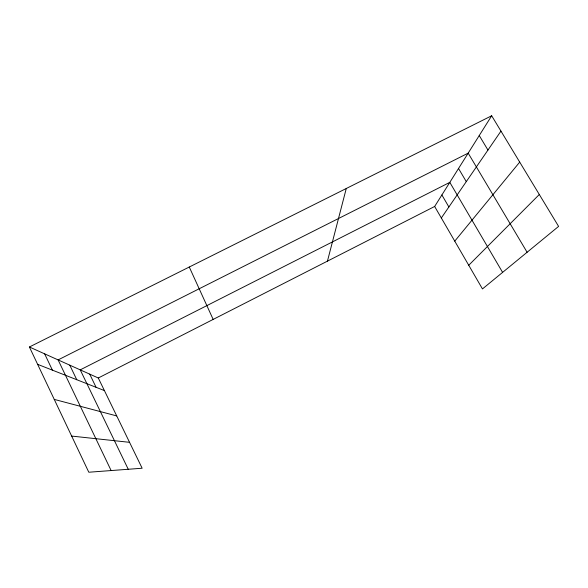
<?xml version="1.0" encoding="UTF-8"?>
<svg xmlns="http://www.w3.org/2000/svg" width="588" height="588" viewBox="0 0 588 588"><rect width="100%" height="100%" fill="white"/><g stroke="black" fill="none" stroke-linecap="round" stroke-linejoin="round"><path stroke-width="0.88" d="M327.45 261.138L346.273 188.498M434.65 206.469L491.678 115.77L558.6 226.395L482.461 288.921L434.65 206.469L98.292 377.996L29.4 346.986L491.678 115.77M441.323 217.979L500.961 131.117M454.752 241.146L519.711 162.112M468.739 265.261L539.306 194.496M71.655 436.075L129.551 442.323M54.258 399.399L116.718 415.922M37.632 364.339L104.407 390.579M479.249 135.534L487.959 150.058M527.105 252.259L468.18 153.137L58.109 359.907L111.132 470.562M458.53 168.484L466.284 181.626M502.6 272.384L449.805 182.361L80.233 369.867L128.243 469.275M441.882 194.966L448.879 206.969M98.292 377.996L142.142 468.232L88.803 472.23L29.4 346.986M89.699 374.13L96.087 387.308M69.759 365.155L76.771 379.723M44.637 353.844L52.413 370.153M189.27 267.026L213.157 319.424"/></g></svg>
